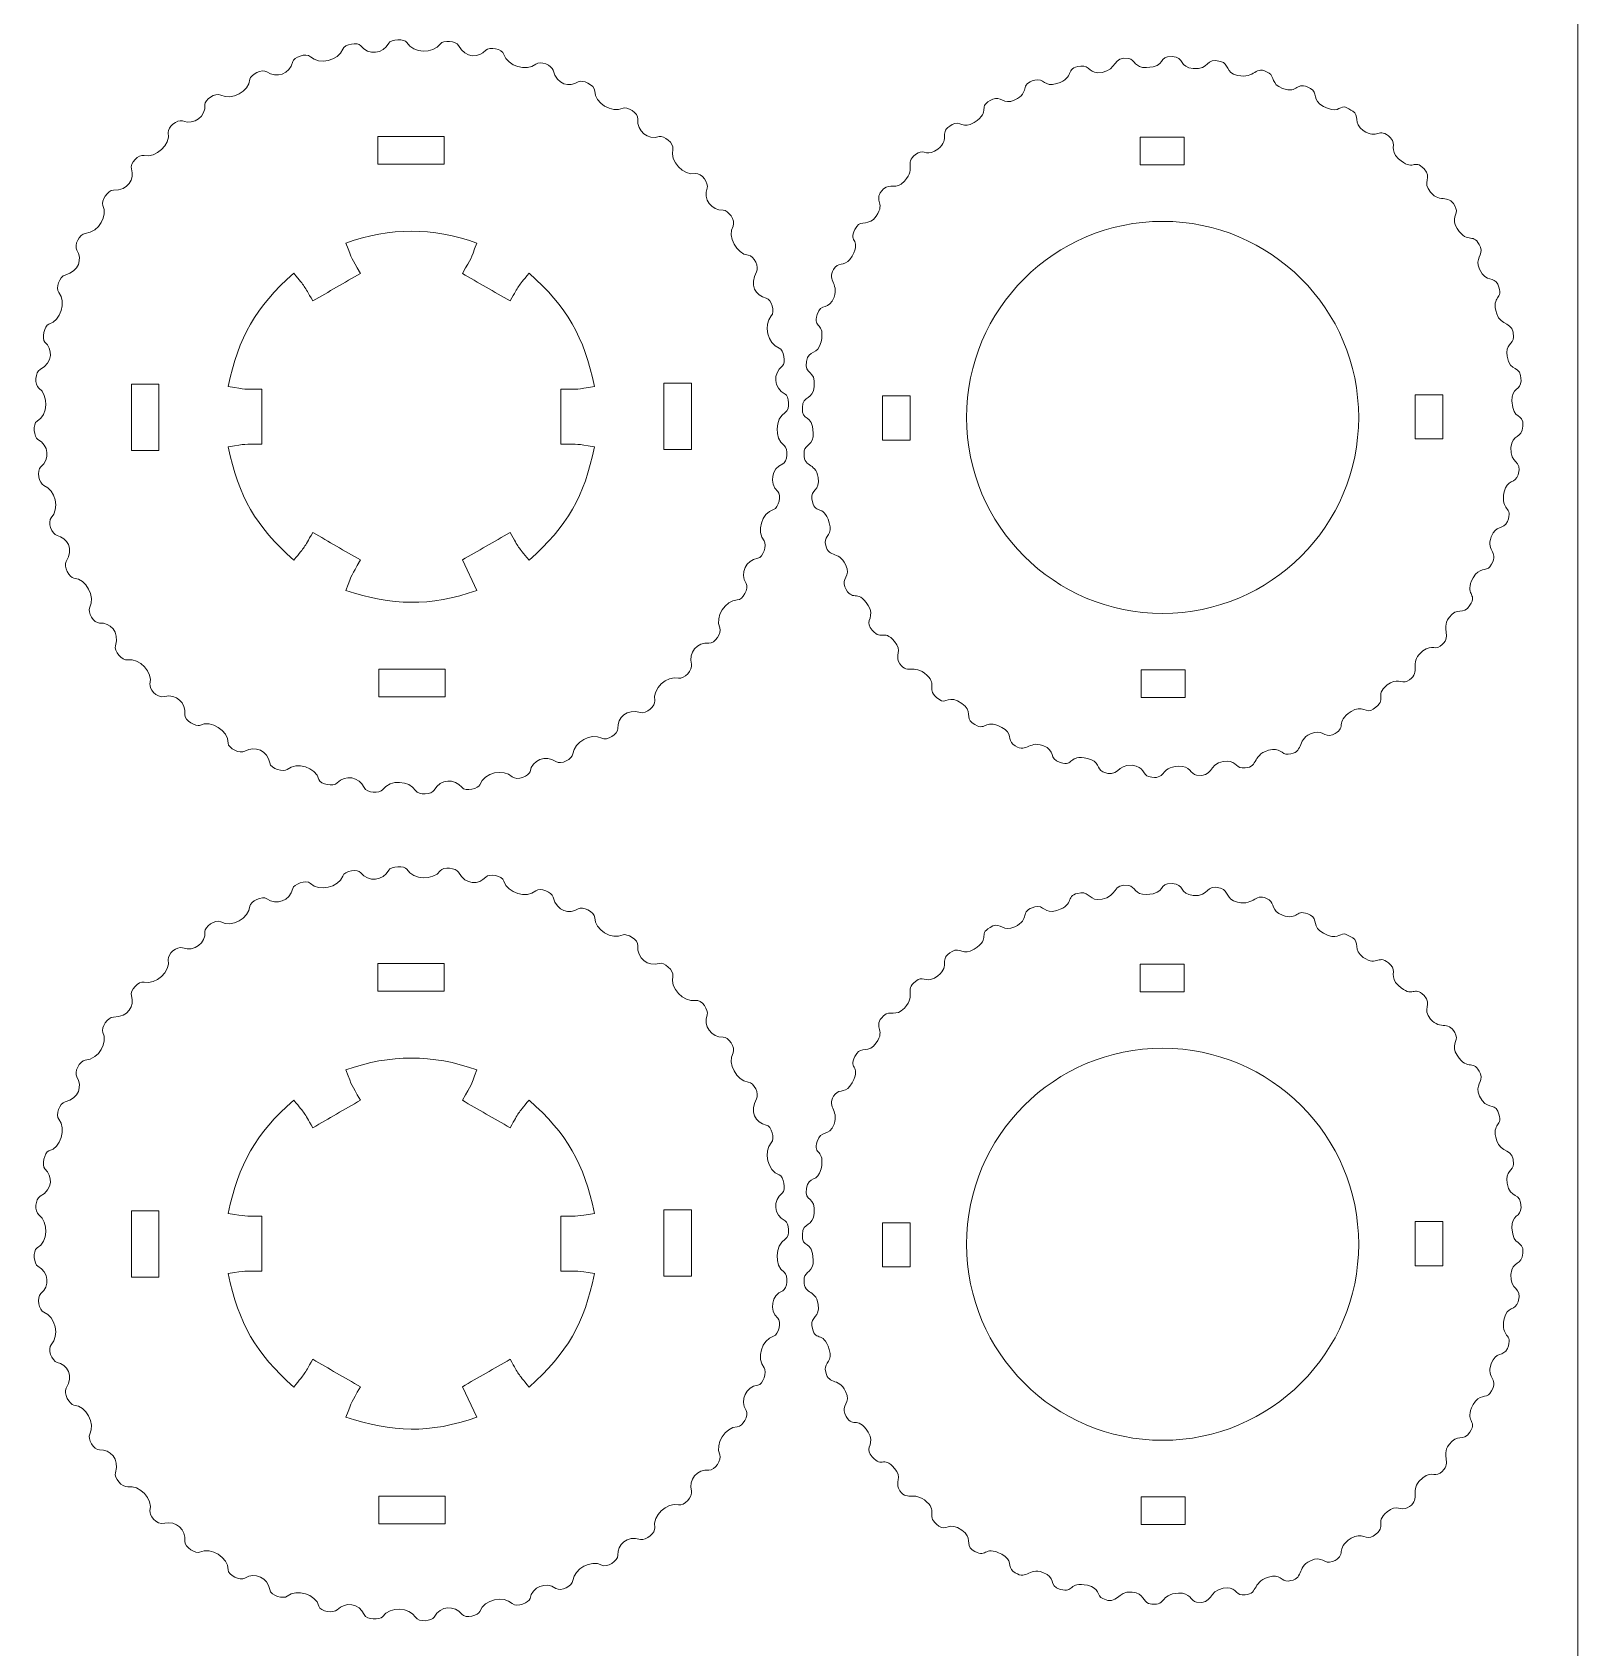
# Model space of a CAD drawing. Header units: centimetres. Extents: x -58 to 58, y -52 to 52.
# Drawn here: x -5.55 to 11.43, y 9.71 to 27.46 of the extents above; entities that cross this region are included whole.
import ezdxf

# ---------------------------------------------------------------- set-up
doc = ezdxf.new("R2010")
doc.units = ezdxf.units.CM
doc.header["$MEASUREMENT"] = 0
doc.layers.add('Camada 1', color=7, linetype='Continuous')

msp = doc.modelspace()

# ---------------------------------------------------------------- linework, layer by layer
at = {"layer": 'Camada 1', "color": 5, "lineweight": 9}
msp.add_open_spline([(11.4264, 51.17008), (11.4264, 51.17008), (11.4264, 1.18999), (11.4264, 1.18999)], degree=3, dxfattribs=at)
at = {"layer": 'Camada 1', "color": 3, "lineweight": 9}
for points in [[(-1.94339, 27.31403), (-1.97679, 27.35857), (-2.12294, 27.33357), (-2.14357, 27.27694)], [(-1.63792, 27.34203), (-1.69721, 27.2227), (-1.86333, 27.20728), (-1.94339, 27.31403)], [(-1.43721, 27.35105), (-1.46257, 27.3958), (-1.61662, 27.3849), (-1.63792, 27.34203)], [(-1.0719, 27.33436), (-1.14845, 27.22518), (-1.36961, 27.23172), (-1.43721, 27.35105)], [(-0.86952, 27.31846), (-0.89699, 27.36925), (-1.03925, 27.38093), (-1.0719, 27.33436)], [(-2.49706, 27.19477), (-2.54873, 27.24447), (-2.68233, 27.18237), (-2.69147, 27.14047)], [(-2.14357, 27.27694), (-2.18926, 27.15154), (-2.40075, 27.10217), (-2.49706, 27.19477)], [(-0.57076, 27.26492), (-0.64638, 27.18197), (-0.79092, 27.17312), (-0.86952, 27.31846)], [(-0.3711, 27.2204), (-0.38851, 27.28233), (-0.53174, 27.30774), (-0.57076, 27.26492)], [(-0.02029, 27.11365), (-0.12286, 27.02627), (-0.33465, 27.09065), (-0.3711, 27.2204)], [(6.49272, 27.17392), (6.31351, 27.20341), (6.37012, 27.05147), (6.20059, 27.02139)], [(6.69041, 27.07512), (6.55623, 27.06957), (6.56555, 27.16194), (6.49272, 27.17392)], [(6.96888, 27.19532), (6.80636, 27.2027), (6.91463, 27.08437), (6.69041, 27.07512)], [(7.20193, 27.06453), (7.04431, 27.07891), (7.1127, 27.18881), (6.96888, 27.19532)], [(7.50218, 27.14389), (7.3329, 27.19457), (7.38683, 27.04765), (7.20193, 27.06453)], [(-2.97594, 27.0284), (-3.02707, 27.0663), (-3.15909, 26.99491), (-3.1624, 26.94714)], [(-2.69147, 27.14047), (-2.72195, 27.00071), (-2.87493, 26.95349), (-2.97594, 27.0284)], [(0.16893, 27.04545), (0.15606, 27.09882), (0.0283, 27.15503), (-0.02029, 27.11365)], [(0.44405, 26.91741), (0.34972, 26.85592), (0.20798, 26.88363), (0.16893, 27.04545)], [(5.96748, 27.09213), (5.77509, 27.06893), (5.91812, 26.96636), (5.7021, 26.89869)], [(6.20059, 27.02139), (6.0591, 26.99628), (6.06866, 27.10434), (5.96748, 27.09213)], [(7.69024, 26.98959), (7.55024, 27.02098), (7.60234, 27.1139), (7.50218, 27.14389)], [(8.03675, 27.01422), (7.87732, 27.11399), (7.88708, 26.94547), (7.69024, 26.98959)], [(8.18117, 26.84723), (8.05757, 26.89246), (8.09645, 26.97686), (8.03675, 27.01422)], [(-3.48299, 26.77262), (-3.54524, 26.80674), (-3.66065, 26.71477), (-3.65729, 26.66787)], [(-3.1624, 26.94714), (-3.17179, 26.81182), (-3.36625, 26.70863), (-3.48299, 26.77262)], [(0.62614, 26.81766), (0.62419, 26.8862), (0.49047, 26.94767), (0.44405, 26.91741)], [(0.93862, 26.63075), (0.80771, 26.56868), (0.62981, 26.68946), (0.62614, 26.81766)], [(5.46328, 26.93862), (5.28383, 26.8922), (5.41686, 26.80043), (5.24259, 26.71977)], [(5.7021, 26.89869), (5.56355, 26.85528), (5.56204, 26.96418), (5.46328, 26.93862)], [(8.49175, 26.84604), (8.31779, 26.93837), (8.36966, 26.77821), (8.18117, 26.84723)], [(8.63257, 26.6488), (8.5046, 26.71581), (8.57688, 26.80085), (8.49175, 26.84604)], [(-3.65729, 26.66787), (-3.64828, 26.5419), (-3.77004, 26.44057), (-3.90214, 26.48852)], [(1.10011, 26.50905), (1.10875, 26.58004), (0.97525, 26.64811), (0.93862, 26.63075)], [(5.00027, 26.72827), (4.81368, 26.64365), (4.9951, 26.60025), (4.7943, 26.47262)], [(5.24259, 26.71977), (5.1113, 26.65901), (5.08795, 26.76804), (5.00027, 26.72827)], [(8.86707, 26.64271), (8.79598, 26.64481), (8.78929, 26.56674), (8.63257, 26.6488)], [(8.95687, 26.59803), (8.92698, 26.61297), (8.89699, 26.62778), (8.86707, 26.64271)], [(-3.90214, 26.48852), (-3.96482, 26.51127), (-4.06991, 26.41796), (-4.05939, 26.36037)], [(1.33513, 26.31718), (1.21028, 26.2754), (1.08421, 26.3784), (1.10011, 26.50905)], [(4.55313, 26.44958), (4.39153, 26.35826), (4.54409, 26.30356), (4.39635, 26.18005)], [(4.7943, 26.47262), (4.67181, 26.39478), (4.64177, 26.49968), (4.55313, 26.44958)], [(9.07062, 26.38389), (8.95216, 26.46707), (9.03323, 26.54958), (8.95687, 26.59803)], [(-4.05939, 26.36037), (-4.03522, 26.22825), (-4.19563, 26.0781), (-4.32584, 26.11079)], [(1.48317, 26.17817), (1.49953, 26.24143), (1.38535, 26.33397), (1.33513, 26.31718)], [(9.37057, 26.30218), (9.23804, 26.43703), (9.22893, 26.27276), (9.07062, 26.38389)], [(9.45623, 26.07439), (9.35082, 26.1716), (9.44202, 26.22947), (9.37057, 26.30218)], [(-4.32584, 26.11079), (-4.38413, 26.12541), (-4.48496, 26.02255), (-4.46527, 25.96138)], [(1.73321, 25.91015), (1.60054, 25.88562), (1.44936, 26.04747), (1.48317, 26.17817)], [(4.18024, 26.13975), (4.00285, 26.03139), (4.17287, 25.98445), (4.02819, 25.8272)], [(4.39635, 26.18005), (4.29403, 26.09449), (4.23373, 26.17242), (4.18024, 26.13975)], [(-4.46527, 25.96138), (-4.42956, 25.85045), (-4.49816, 25.72614), (-4.66231, 25.72835)], [(1.86152, 25.75153), (1.88104, 25.80135), (1.80297, 25.92305), (1.73321, 25.91015)], [(9.73808, 25.9628), (9.62773, 26.08399), (9.62134, 25.92211), (9.45623, 26.07439)], [(9.81011, 25.70497), (9.70988, 25.82465), (9.8327, 25.8589), (9.73808, 25.9628)], [(2.03611, 25.50835), (1.9067, 25.50232), (1.81419, 25.6308), (1.86152, 25.75153)], [(3.80027, 25.74142), (3.66977, 25.61829), (3.82998, 25.60079), (3.71951, 25.44281)], [(4.02819, 25.8272), (3.93096, 25.72156), (3.87628, 25.81313), (3.80027, 25.74142)], [(-4.77793, 25.55978), (-4.72697, 25.45098), (-4.81161, 25.26972), (-4.97358, 25.253)], [(-4.66231, 25.72835), (-4.7255, 25.72919), (-4.80197, 25.61112), (-4.77793, 25.55978)], [(10.08905, 25.52824), (10.02413, 25.70099), (9.91783, 25.57638), (9.81011, 25.70497)], [(2.1453, 25.33353), (2.17845, 25.39394), (2.09126, 25.51093), (2.03611, 25.50835)], [(3.71951, 25.44281), (3.63793, 25.32613), (3.55284, 25.40388), (3.50442, 25.32768)], [(4.71176, 23.2313), (4.71176, 24.42094), (5.67617, 25.38533), (6.8658, 25.38533)], [(6.8658, 25.38533), (8.05544, 25.38533), (9.01983, 24.42094), (9.01983, 23.2313)], [(10.10214, 25.30753), (10.03015, 25.4207), (10.11482, 25.45964), (10.08905, 25.52824)], [(-4.97358, 25.253), (-5.03569, 25.24659), (-5.0967, 25.1201), (-5.06493, 25.07048)], [(-2.10763, 25.14729), (-1.61719, 25.32132), (-1.1593, 25.32118), (-0.66914, 25.14719)], [(2.31318, 25.01376), (2.18202, 25.02759), (2.0818, 25.21779), (2.1453, 25.33353)], [(3.50442, 25.32768), (3.38657, 25.14224), (3.56465, 25.21556), (3.45388, 25.00381)], [(10.3573, 25.10232), (10.28506, 25.28168), (10.22268, 25.11809), (10.10214, 25.30753)], [(-5.06493, 25.07048), (-5.00258, 24.97305), (-5.03856, 24.83332), (-5.19434, 24.79621)], [(-1.94814, 24.81366), (-2.05615, 25.00077), (-2.03164, 24.94684), (-2.10763, 25.14729)], [(-0.66914, 25.14719), (-0.74507, 24.94689), (-0.72065, 25.00061), (-0.82859, 24.81369)], [(10.34928, 24.85898), (10.2891, 24.98853), (10.3953, 25.00792), (10.3573, 25.10232)], [(2.40417, 24.82993), (2.43462, 24.88045), (2.37998, 25.00673), (2.31318, 25.01376)], [(3.26957, 24.88228), (3.15567, 24.74338), (3.31413, 24.71221), (3.25521, 24.55189)], [(3.45388, 25.00381), (3.3919, 24.8853), (3.31622, 24.93916), (3.26957, 24.88228)], [(10.54728, 24.69403), (10.50625, 24.78947), (10.42353, 24.6991), (10.34928, 24.85898)], [(-5.19434, 24.79621), (-5.25372, 24.78203), (-5.30114, 24.64918), (-5.26333, 24.60471)], [(-3.40003, 23.57029), (-3.28755, 24.11622), (-3.10419, 24.43927), (-2.6808, 24.81574)], [(-2.6808, 24.81574), (-2.54542, 24.64998), (-2.57984, 24.69807), (-2.47198, 24.51123)], [(-2.47198, 24.51123), (-2.29734, 24.61204), (-2.12275, 24.71287), (-1.94814, 24.81366)], [(-0.82859, 24.81369), (-0.65396, 24.71287), (-0.47938, 24.61207), (-0.30476, 24.51126)], [(-0.30476, 24.51126), (-0.19684, 24.69816), (-0.23134, 24.64993), (-0.09594, 24.81576)], [(-0.09594, 24.81576), (0.3233, 24.44318), (0.51033, 24.11961), (0.62343, 23.57032)], [(2.50933, 24.54167), (2.39513, 24.56541), (2.31948, 24.68952), (2.40417, 24.82993)], [(10.53745, 24.36949), (10.4688, 24.58874), (10.62753, 24.50732), (10.54728, 24.69403)], [(-5.26333, 24.60471), (-5.17636, 24.50242), (-5.24011, 24.29067), (-5.37271, 24.25624)], [(2.56603, 24.34584), (2.60999, 24.39257), (2.56887, 24.52928), (2.50933, 24.54167)], [(3.25521, 24.55189), (3.20142, 24.40549), (3.11134, 24.49514), (3.06872, 24.36087)], [(2.65315, 23.99327), (2.52429, 24.03673), (2.47538, 24.24944), (2.56603, 24.34584)], [(3.06872, 24.36087), (3.01952, 24.20579), (3.1621, 24.27985), (3.11271, 24.06025)], [(10.7227, 24.11152), (10.72893, 24.28943), (10.58055, 24.23175), (10.53745, 24.36949)], [(-5.37271, 24.25624), (-5.4227, 24.24327), (-5.45168, 24.0916), (-5.41594, 24.06005)], [(-5.41594, 24.06005), (-5.32861, 23.98291), (-5.32373, 23.83773), (-5.46819, 23.75792)], [(2.68641, 23.79423), (2.73304, 23.82921), (2.70169, 23.9769), (2.65315, 23.99327)], [(3.11271, 24.06025), (3.07848, 23.90811), (2.9775, 23.98534), (2.95306, 23.84648)], [(10.65031, 23.90281), (10.62768, 24.03249), (10.72022, 24.04089), (10.7227, 24.11152)], [(2.71702, 23.48839), (2.59033, 23.55222), (2.58266, 23.71638), (2.68641, 23.79423)], [(2.95306, 23.84648), (2.92587, 23.69205), (3.05498, 23.76037), (3.03802, 23.57283)], [(10.80453, 23.63334), (10.80607, 23.82243), (10.68355, 23.71244), (10.65031, 23.90281)], [(-5.46819, 23.75792), (-5.51977, 23.72942), (-5.53567, 23.59261), (-5.48129, 23.5532)], [(10.70419, 23.41194), (10.69826, 23.55539), (10.80369, 23.53132), (10.80453, 23.63334)], [(-5.48129, 23.5532), (-5.37498, 23.47618), (-5.38107, 23.25794), (-5.50013, 23.19043)], [(-3.03173, 23.54167), (-3.24757, 23.54167), (-3.18868, 23.53593), (-3.40003, 23.57029)], [(-3.03173, 22.93682), (-3.03173, 23.13843), (-3.03173, 23.34005), (-3.03173, 23.54167)], [(0.62343, 23.57032), (0.41195, 23.53595), (0.47101, 23.5417), (0.25503, 23.5417)], [(0.25503, 23.5417), (0.25503, 23.34008), (0.25503, 23.13845), (0.25503, 22.93684)], [(2.71917, 23.28605), (2.7791, 23.32223), (2.75778, 23.46786), (2.71702, 23.48839)], [(3.03802, 23.57283), (3.02396, 23.41716), (2.91361, 23.48067), (2.90715, 23.33983)], [(2.70685, 22.92344), (2.59756, 22.99996), (2.60502, 23.21715), (2.71917, 23.28605)], [(2.90715, 23.33983), (2.89961, 23.1755), (3.01794, 23.28793), (3.02747, 23.06056)], [(10.82444, 23.13361), (10.83195, 23.29652), (10.71356, 23.18645), (10.70419, 23.41194)], [(-5.50013, 23.19043), (-5.55374, 23.16003), (-5.53354, 23.01011), (-5.49377, 22.99008)], [(6.8658, 21.07728), (5.67617, 21.07728), (4.71176, 22.04167), (4.71176, 23.2313)], [(9.01983, 23.2313), (9.01983, 22.04167), (8.05544, 21.07728), (6.8658, 21.07728)], [(10.6936, 22.90056), (10.70767, 23.05627), (10.81796, 22.99273), (10.82444, 23.13361)], [(-5.49377, 22.99008), (-5.36902, 22.92725), (-5.35986, 22.76821), (-5.45885, 22.68899)], [(-3.40003, 22.90819), (-3.18868, 22.94253), (-3.24757, 22.93682), (-3.03173, 22.93682)], [(-2.6808, 21.66272), (-3.09997, 22.03545), (-3.28691, 22.35883), (-3.40003, 22.90819)], [(0.62332, 22.90821), (0.5109, 22.3624), (0.32738, 22.03912), (-0.09591, 21.66275)], [(0.25503, 22.93684), (0.47086, 22.93684), (0.41198, 22.94258), (0.62332, 22.90821)], [(2.69119, 22.72066), (2.74243, 22.74127), (2.75723, 22.88816), (2.70685, 22.92344)], [(3.02747, 23.06056), (3.03308, 22.92652), (2.93521, 22.92874), (2.92859, 22.86361)], [(10.77296, 22.60026), (10.82373, 22.76949), (10.67688, 22.71552), (10.6936, 22.90056)], [(2.63762, 22.41912), (2.53925, 22.5079), (2.5679, 22.67106), (2.69119, 22.72066)], [(2.92859, 22.86361), (2.90806, 22.66138), (3.04958, 22.7536), (3.08133, 22.5704)], [(-5.45885, 22.68899), (-5.50969, 22.6483), (-5.48149, 22.50349), (-5.42579, 22.48334)], [(3.08133, 22.5704), (3.10609, 22.4276), (2.99471, 22.43364), (3.01038, 22.33843)], [(10.61887, 22.41321), (10.65021, 22.55401), (10.74318, 22.50091), (10.77296, 22.60026)], [(-5.42579, 22.48334), (-5.30059, 22.43802), (-5.2498, 22.22409), (-5.34742, 22.12787)], [(2.58954, 22.21986), (2.64988, 22.23779), (2.67901, 22.38178), (2.63762, 22.41912)], [(10.65378, 22.08686), (10.72806, 22.26082), (10.57031, 22.19507), (10.61887, 22.41321)], [(2.48593, 21.87442), (2.40078, 21.97594), (2.46225, 22.18205), (2.58954, 22.21986)], [(3.01038, 22.33843), (3.04359, 22.13668), (3.13281, 22.29984), (3.20361, 22.07376)], [(-5.34742, 22.12787), (-5.3893, 22.08659), (-5.33977, 21.9469), (-5.28208, 21.93385)], [(3.20361, 22.07376), (3.24364, 21.94588), (3.15207, 21.93058), (3.15931, 21.85731)], [(10.47592, 21.92027), (10.52522, 22.05521), (10.61377, 21.9931), (10.65378, 22.08686)], [(-5.28208, 21.93385), (-5.1717, 21.90882), (-5.09462, 21.78678), (-5.1805, 21.649)], [(-2.47195, 21.96726), (-2.57988, 21.7803), (-2.54531, 21.82861), (-2.6808, 21.66272)], [(-1.94811, 21.66483), (-2.12275, 21.76561), (-2.29732, 21.86644), (-2.47195, 21.96726)], [(-0.30474, 21.96726), (-0.47936, 21.86644), (-0.65396, 21.76563), (-0.82856, 21.66485)], [(-0.09591, 21.66275), (-0.23131, 21.82856), (-0.19684, 21.78037), (-0.30474, 21.96726)], [(2.41872, 21.68305), (2.47427, 21.68959), (2.52399, 21.82905), (2.48593, 21.87442)], [(3.15931, 21.85731), (3.17768, 21.67109), (3.30577, 21.77938), (3.38272, 21.61361)], [(10.46202, 21.59113), (10.58085, 21.75571), (10.41281, 21.74756), (10.47592, 21.92027)], [(-2.10761, 21.3312), (-2.03159, 21.53166), (-2.0562, 21.47764), (-1.94811, 21.66483)], [(-0.82856, 21.66485), (-0.82856, 21.66485), (-0.66907, 21.3312), (-0.66907, 21.3312)], [(2.28827, 21.4061), (2.21646, 21.51754), (2.28679, 21.6675), (2.41872, 21.68305)], [(-5.1805, 21.649), (-5.21432, 21.59475), (-5.14675, 21.46804), (-5.09702, 21.46486)], [(3.38272, 21.61361), (3.44361, 21.48243), (3.33443, 21.45902), (3.37429, 21.37111)], [(10.27805, 21.47026), (10.34023, 21.58891), (10.42378, 21.53817), (10.46202, 21.59113)], [(-5.09702, 21.46486), (-4.9611, 21.4562), (-4.85782, 21.26201), (-4.9224, 21.14491)], [(-0.66907, 21.3312), (-1.18374, 21.14857), (-1.60431, 21.16367), (-2.10761, 21.3312)], [(2.19231, 21.22578), (2.25227, 21.22695), (2.32301, 21.35219), (2.28827, 21.4061)], [(3.37429, 21.37111), (3.45956, 21.18312), (3.50267, 21.36559), (3.62987, 21.16511)], [(10.24257, 21.16816), (10.3307, 21.30607), (10.17375, 21.27127), (10.27805, 21.47026)], [(-4.9224, 21.14491), (-4.95117, 21.09274), (-4.87904, 20.96907), (-4.81448, 20.97233)], [(2.00031, 20.9181), (1.9442, 21.03907), (2.05887, 21.22321), (2.19231, 21.22578)], [(3.62987, 21.16511), (3.70725, 21.04314), (3.60075, 20.99774), (3.653, 20.924)], [(10.01297, 21.03184), (10.10323, 21.15954), (10.16662, 21.04933), (10.24257, 21.16816)], [(-4.81448, 20.97233), (-4.69869, 20.9782), (-4.59469, 20.87838), (-4.64, 20.72117)], [(9.91359, 20.71644), (10.06328, 20.82369), (9.91416, 20.89203), (10.01297, 21.03184)], [(1.88145, 20.75075), (1.94544, 20.74298), (2.02505, 20.86474), (2.00031, 20.9181)], [(3.653, 20.924), (3.77852, 20.74688), (3.79101, 20.92484), (3.92145, 20.76851)], [(3.92145, 20.76851), (4.00523, 20.66812), (3.93153, 20.61036), (3.96276, 20.5511)], [(-4.64, 20.72117), (-4.65599, 20.66567), (-4.57331, 20.55655), (-4.50488, 20.56766)], [(1.68897, 20.51888), (1.64979, 20.64404), (1.75254, 20.76644), (1.88145, 20.75075)], [(9.5513, 20.33366), (9.7116, 20.41815), (9.58289, 20.51511), (9.68246, 20.62347)], [(9.68246, 20.62347), (9.80981, 20.76207), (9.84701, 20.66874), (9.91359, 20.71644)], [(-4.50488, 20.56766), (-4.37536, 20.58871), (-4.2275, 20.43162), (-4.2606, 20.30176)], [(1.54638, 20.36728), (1.61121, 20.35171), (1.70732, 20.46022), (1.68897, 20.51888)], [(3.96276, 20.5511), (4.05168, 20.38232), (4.12558, 20.53721), (4.27534, 20.39923)], [(-4.2606, 20.30176), (-4.2702, 20.26414), (-4.20076, 20.13999), (-4.09782, 20.16549)], [(1.28538, 20.11651), (1.25814, 20.25), (1.41734, 20.39831), (1.54638, 20.36728)], [(4.27534, 20.39923), (4.40039, 20.284), (4.25179, 20.24917), (4.40621, 20.13389)], [(9.17857, 20.02395), (9.35334, 20.14776), (9.17843, 20.16125), (9.33368, 20.29211)], [(9.33368, 20.29211), (9.43334, 20.3761), (9.49233, 20.30258), (9.5513, 20.33366)], [(-4.09782, 20.16549), (-3.97721, 20.19536), (-3.86062, 20.09437), (-3.87619, 19.96858)], [(1.12913, 19.98789), (1.19069, 19.96934), (1.29536, 20.0676), (1.28538, 20.11651)], [(4.40621, 20.13389), (4.48968, 20.07159), (4.51554, 20.19194), (4.66111, 20.08947)], [(4.66111, 20.08947), (4.77911, 20.00641), (4.69643, 19.93154), (4.77476, 19.87539)], [(8.93621, 20.0001), (9.05683, 20.07681), (9.1047, 19.97163), (9.17857, 20.02395)], [(-3.87619, 19.96858), (-3.88503, 19.89719), (-3.75099, 19.83033), (-3.71518, 19.84781)], [(-3.71518, 19.84781), (-3.58731, 19.91021), (-3.40097, 19.78912), (-3.40198, 19.6539)], [(0.87935, 19.81493), (0.8745, 19.93111), (0.97603, 20.03401), (1.12913, 19.98789)], [(4.77476, 19.87539), (4.93918, 19.75755), (4.89, 19.93418), (5.09858, 19.82488)], [(8.7314, 19.74519), (8.90258, 19.81415), (8.75282, 19.88347), (8.93621, 20.0001)], [(0.3865, 19.53498), (0.39808, 19.66705), (0.58719, 19.76852), (0.70387, 19.70604)], [(0.70387, 19.70604), (0.76039, 19.67578), (0.88208, 19.74975), (0.87935, 19.81493)], [(5.09858, 19.82488), (5.21748, 19.76258), (5.16328, 19.68712), (5.22026, 19.64047)], [(8.24522, 19.53023), (8.42733, 19.54831), (8.3295, 19.67945), (8.48969, 19.75399)], [(8.48969, 19.75399), (8.62063, 19.8149), (8.63797, 19.70755), (8.7314, 19.74519)], [(-3.40198, 19.6539), (-3.40244, 19.59507), (-3.26856, 19.53141), (-3.21859, 19.56291)], [(-3.21859, 19.56291), (-3.10909, 19.63195), (-2.96314, 19.56563), (-2.94496, 19.43605)], [(-0.08522, 19.33846), (-0.06213, 19.46557), (0.08837, 19.52987), (0.19862, 19.45017)], [(0.19862, 19.45017), (0.25478, 19.40955), (0.38167, 19.48008), (0.3865, 19.53498)], [(5.22026, 19.64047), (5.36559, 19.52148), (5.38919, 19.6854), (5.5506, 19.62616)], [(5.5506, 19.62616), (5.69865, 19.57183), (5.60577, 19.48283), (5.74167, 19.43962)], [(5.74167, 19.43962), (5.89752, 19.39007), (5.82391, 19.5328), (6.04196, 19.48373)], [(7.74062, 19.37982), (7.92847, 19.37326), (7.83551, 19.51401), (8.02873, 19.5745)], [(8.02873, 19.5745), (8.15668, 19.61457), (8.17184, 19.52295), (8.24522, 19.53023)], [(-2.94496, 19.43605), (-2.93523, 19.36671), (-2.79097, 19.33205), (-2.75276, 19.36437)], [(-2.75276, 19.36437), (-2.65042, 19.45091), (-2.43896, 19.38735), (-2.40472, 19.25427)], [(-0.63559, 19.19583), (-0.58705, 19.33195), (-0.37323, 19.3737), (-0.27967, 19.28369)], [(6.04196, 19.48373), (6.17284, 19.45427), (6.13997, 19.36749), (6.20714, 19.33711)], [(6.20714, 19.33711), (6.37827, 19.2597), (6.35863, 19.42444), (6.53036, 19.40882)], [(6.53036, 19.40882), (6.66398, 19.39665), (6.64892, 19.30006), (6.71241, 19.28485)], [(6.71241, 19.28485), (6.91386, 19.23663), (6.82509, 19.3892), (7.04124, 19.39832)], [(7.04124, 19.39832), (7.17511, 19.40396), (7.16614, 19.31147), (7.23884, 19.29951)], [(7.23884, 19.29951), (7.42301, 19.2692), (7.36261, 19.42251), (7.53174, 19.45216)], [(7.53174, 19.45216), (7.66353, 19.47525), (7.66694, 19.3824), (7.74062, 19.37982)], [(-2.40472, 19.25427), (-2.38966, 19.19573), (-2.24311, 19.1728), (-2.20483, 19.21441)], [(-2.20483, 19.21441), (-2.11672, 19.31014), (-1.95958, 19.28275), (-1.90855, 19.16322)], [(-1.7077, 19.13885), (-1.62122, 19.25979), (-1.40917, 19.24028), (-1.34361, 19.13296)], [(-1.13916, 19.1339), (-1.06936, 19.2641), (-0.91085, 19.2646), (-0.83481, 19.16728)], [(-0.83481, 19.16728), (-0.79083, 19.11099), (-0.6492, 19.15767), (-0.63559, 19.19583)], [(-0.27967, 19.28369), (-0.22799, 19.23397), (-0.09287, 19.2964), (-0.08522, 19.33846)], [(-1.90855, 19.16322), (-1.88076, 19.09812), (-1.73219, 19.1046), (-1.7077, 19.13885)], [(-1.34361, 19.13296), (-1.30651, 19.07224), (-1.16168, 19.09193), (-1.13916, 19.1339)], [(-1.43721, 18.26594), (-1.46257, 18.31068), (-1.61662, 18.2998), (-1.63792, 18.25692)], [(-0.86952, 18.23335), (-0.89699, 18.28413), (-1.03925, 18.29583), (-1.0719, 18.24924)], [(-2.49706, 18.10966), (-2.54873, 18.15936), (-2.68233, 18.09726), (-2.69147, 18.05536)], [(-2.14357, 18.19183), (-2.18926, 18.06642), (-2.40075, 18.01705), (-2.49706, 18.10966)], [(-1.94339, 18.22892), (-1.97679, 18.27347), (-2.12294, 18.24846), (-2.14357, 18.19183)], [(-1.63792, 18.25692), (-1.69721, 18.1376), (-1.86333, 18.12216), (-1.94339, 18.22892)], [(-1.0719, 18.24924), (-1.14845, 18.14007), (-1.36961, 18.14661), (-1.43721, 18.26594)], [(-0.57076, 18.17982), (-0.64638, 18.09686), (-0.79092, 18.08802), (-0.86952, 18.23335)], [(-0.3711, 18.13529), (-0.38851, 18.19722), (-0.53174, 18.22262), (-0.57076, 18.17982)], [(-0.02029, 18.02853), (-0.12286, 17.94115), (-0.33465, 18.00553), (-0.3711, 18.13529)], [(6.49272, 18.08881), (6.31351, 18.11831), (6.37012, 17.96636), (6.20059, 17.93627)], [(6.96888, 18.1102), (6.80636, 18.11758), (6.91463, 17.99927), (6.69041, 17.99)], [(7.20193, 17.97941), (7.04431, 17.9938), (7.1127, 18.1037), (6.96888, 18.1102)], [(7.50218, 18.05877), (7.3329, 18.10947), (7.38683, 17.96255), (7.20193, 17.97941)], [(-2.97594, 17.94328), (-3.02707, 17.9812), (-3.15909, 17.9098), (-3.1624, 17.86203)], [(-2.69147, 18.05536), (-2.72195, 17.91559), (-2.87493, 17.86837), (-2.97594, 17.94328)], [(0.16893, 17.96034), (0.15606, 18.01371), (0.0283, 18.06991), (-0.02029, 18.02853)], [(0.44405, 17.83229), (0.34972, 17.7708), (0.20798, 17.79852), (0.16893, 17.96034)], [(5.96748, 18.00702), (5.77509, 17.98381), (5.91812, 17.88125), (5.7021, 17.81357)], [(6.20059, 17.93627), (6.0591, 17.91117), (6.06866, 18.01923), (5.96748, 18.00702)], [(6.69041, 17.99), (6.55623, 17.98446), (6.56555, 18.07682), (6.49272, 18.08881)], [(7.69024, 17.90448), (7.55024, 17.93588), (7.60234, 18.02878), (7.50218, 18.05877)], [(8.03675, 17.92911), (7.87732, 18.02888), (7.88708, 17.86035), (7.69024, 17.90448)], [(8.18117, 17.76212), (8.05757, 17.80736), (8.09645, 17.89174), (8.03675, 17.92911)], [(-3.1624, 17.86203), (-3.17179, 17.7267), (-3.36625, 17.62352), (-3.48299, 17.6875)], [(0.62614, 17.73255), (0.62419, 17.80109), (0.49047, 17.86255), (0.44405, 17.83229)], [(5.46328, 17.85351), (5.28383, 17.80709), (5.41686, 17.71531), (5.24259, 17.63466)], [(5.7021, 17.81357), (5.56355, 17.77016), (5.56204, 17.87907), (5.46328, 17.85351)], [(8.49175, 17.76093), (8.31779, 17.85327), (8.36966, 17.6931), (8.18117, 17.76212)], [(8.63257, 17.5637), (8.5046, 17.63069), (8.57688, 17.71573), (8.49175, 17.76093)], [(-3.65729, 17.58276), (-3.64828, 17.45679), (-3.77004, 17.35546), (-3.90214, 17.4034)], [(-3.48299, 17.6875), (-3.54524, 17.72163), (-3.66065, 17.62966), (-3.65729, 17.58276)], [(0.93862, 17.54564), (0.80771, 17.48356), (0.62981, 17.60435), (0.62614, 17.73255)], [(5.00027, 17.64315), (4.81368, 17.55854), (4.9951, 17.51513), (4.7943, 17.38751)], [(5.24259, 17.63466), (5.1113, 17.5739), (5.08795, 17.68292), (5.00027, 17.64315)], [(-3.90214, 17.4034), (-3.96482, 17.42616), (-4.06991, 17.33285), (-4.05939, 17.27525)], [(1.10011, 17.42393), (1.10875, 17.49493), (0.97525, 17.56299), (0.93862, 17.54564)], [(1.33513, 17.23207), (1.21028, 17.1903), (1.08421, 17.29328), (1.10011, 17.42393)], [(4.7943, 17.38751), (4.67181, 17.30968), (4.64177, 17.41457), (4.55313, 17.36448)], [(8.86707, 17.5576), (8.79598, 17.55971), (8.78929, 17.48162), (8.63257, 17.5637)], [(8.95687, 17.51293), (8.92698, 17.52785), (8.89699, 17.54267), (8.86707, 17.5576)], [(9.07062, 17.29878), (8.95216, 17.38196), (9.03323, 17.46446), (8.95687, 17.51293)], [(-4.05939, 17.27525), (-4.03522, 17.14315), (-4.19563, 16.99298), (-4.32584, 17.02567)], [(1.48317, 17.09305), (1.49953, 17.15632), (1.38535, 17.24886), (1.33513, 17.23207)], [(4.55313, 17.36448), (4.39153, 17.27315), (4.54409, 17.21845), (4.39635, 17.09493)], [(9.37057, 17.21706), (9.23804, 17.35192), (9.22893, 17.18765), (9.07062, 17.29878)], [(-4.32584, 17.02567), (-4.38413, 17.04031), (-4.48496, 16.93744), (-4.46527, 16.87628)], [(1.73321, 16.82504), (1.60054, 16.8005), (1.44936, 16.96235), (1.48317, 17.09305)], [(4.18024, 17.05464), (4.00285, 16.94628), (4.17287, 16.89933), (4.02819, 16.74209)], [(4.39635, 17.09493), (4.29403, 17.00938), (4.23373, 17.0873), (4.18024, 17.05464)], [(9.45623, 16.98927), (9.35082, 17.08648), (9.44202, 17.14436), (9.37057, 17.21706)], [(-4.46527, 16.87628), (-4.42956, 16.76534), (-4.49816, 16.64103), (-4.66231, 16.64323)], [(9.73808, 16.87769), (9.62773, 16.99888), (9.62134, 16.837), (9.45623, 16.98927)], [(9.81011, 16.61986), (9.70988, 16.73954), (9.8327, 16.77379), (9.73808, 16.87769)], [(1.86152, 16.66641), (1.88104, 16.71624), (1.80297, 16.83794), (1.73321, 16.82504)], [(4.02819, 16.74209), (3.93096, 16.63645), (3.87628, 16.72802), (3.80027, 16.65631)], [(-4.66231, 16.64323), (-4.7255, 16.64408), (-4.80197, 16.52601), (-4.77793, 16.47468)], [(2.03611, 16.42324), (1.9067, 16.4172), (1.81419, 16.5457), (1.86152, 16.66641)], [(3.80027, 16.65631), (3.66977, 16.53319), (3.82998, 16.51569), (3.71951, 16.35769)], [(10.08905, 16.44312), (10.02413, 16.61587), (9.91783, 16.49127), (9.81011, 16.61986)], [(-4.77793, 16.47468), (-4.72697, 16.36587), (-4.81161, 16.18461), (-4.97358, 16.16789)], [(2.1453, 16.24841), (2.17845, 16.30884), (2.09126, 16.42582), (2.03611, 16.42324)], [(3.71951, 16.35769), (3.63793, 16.24101), (3.55284, 16.31877), (3.50442, 16.24257)], [(10.10214, 16.22241), (10.03015, 16.33558), (10.11482, 16.37453), (10.08905, 16.44312)], [(-4.97358, 16.16789), (-5.03569, 16.16147), (-5.0967, 16.03499), (-5.06493, 15.98536)], [(-2.10763, 16.06218), (-1.61719, 16.2362), (-1.1593, 16.23606), (-0.66914, 16.06208)], [(2.31318, 15.92866), (2.18202, 15.94248), (2.0818, 16.13267), (2.1453, 16.24841)], [(3.50442, 16.24257), (3.38657, 16.05712), (3.56465, 16.13045), (3.45388, 15.9187)], [(4.71176, 14.14618), (4.71176, 15.33584), (5.67617, 16.30023), (6.8658, 16.30023)], [(6.8658, 16.30023), (8.05544, 16.30023), (9.01983, 15.33584), (9.01983, 14.14618)], [(10.3573, 16.01721), (10.28506, 16.19657), (10.22268, 16.03298), (10.10214, 16.22241)], [(-5.06493, 15.98536), (-5.00258, 15.88795), (-5.03856, 15.74821), (-5.19434, 15.71109)], [(-1.94814, 15.72855), (-2.05615, 15.91565), (-2.03164, 15.86172), (-2.10763, 16.06218)], [(-0.66914, 16.06208), (-0.74507, 15.86177), (-0.72065, 15.91551), (-0.82859, 15.72857)], [(10.34928, 15.77387), (10.2891, 15.90342), (10.3953, 15.92281), (10.3573, 16.01721)], [(2.40417, 15.74482), (2.43462, 15.79533), (2.37998, 15.92163), (2.31318, 15.92866)], [(3.45388, 15.9187), (3.3919, 15.80019), (3.31622, 15.85405), (3.26957, 15.79717)], [(-5.19434, 15.71109), (-5.25372, 15.69692), (-5.30114, 15.56407), (-5.26333, 15.5196)], [(-3.40003, 14.48518), (-3.28755, 15.0311), (-3.10419, 15.35416), (-2.6808, 15.73063)], [(-2.6808, 15.73063), (-2.54542, 15.56487), (-2.57984, 15.61295), (-2.47198, 15.42612)], [(-2.47198, 15.42612), (-2.29734, 15.52693), (-2.12275, 15.62777), (-1.94814, 15.72855)], [(-0.82859, 15.72857), (-0.65396, 15.62777), (-0.47938, 15.52695), (-0.30476, 15.42615)], [(-0.30476, 15.42615), (-0.19684, 15.61305), (-0.23134, 15.56482), (-0.09594, 15.73066)], [(-0.09594, 15.73066), (0.3233, 15.35807), (0.51033, 15.03449), (0.62343, 14.48521)], [(2.50933, 15.45655), (2.39513, 15.4803), (2.31948, 15.60441), (2.40417, 15.74482)], [(3.26957, 15.79717), (3.15567, 15.65827), (3.31413, 15.62709), (3.25521, 15.46679)], [(10.54728, 15.60892), (10.50625, 15.70436), (10.42353, 15.614), (10.34928, 15.77387)], [(-5.26333, 15.5196), (-5.17636, 15.41731), (-5.24011, 15.20556), (-5.37271, 15.17114)], [(2.56603, 15.26073), (2.60999, 15.30746), (2.56887, 15.44418), (2.50933, 15.45655)], [(3.25521, 15.46679), (3.20142, 15.32038), (3.11134, 15.41002), (3.06872, 15.27576)], [(10.53745, 15.28438), (10.4688, 15.50363), (10.62753, 15.42221), (10.54728, 15.60892)], [(3.06872, 15.27576), (3.01952, 15.12067), (3.1621, 15.19474), (3.11271, 14.97514)], [(10.7227, 15.0264), (10.72893, 15.20432), (10.58055, 15.14665), (10.53745, 15.28438)], [(-5.37271, 15.17114), (-5.4227, 15.15816), (-5.45168, 15.00649), (-5.41594, 14.97495)], [(2.65315, 14.90815), (2.52429, 14.95161), (2.47538, 15.16432), (2.56603, 15.26073)], [(-5.41594, 14.97495), (-5.32861, 14.89781), (-5.32373, 14.75262), (-5.46819, 14.67282)], [(3.11271, 14.97514), (3.07848, 14.823), (2.9775, 14.90024), (2.95306, 14.76137)], [(10.65031, 14.8177), (10.62768, 14.94739), (10.72022, 14.95578), (10.7227, 15.0264)], [(2.68641, 14.70911), (2.73304, 14.7441), (2.70169, 14.89179), (2.65315, 14.90815)], [(2.95306, 14.76137), (2.92587, 14.60694), (3.05498, 14.67527), (3.03802, 14.48771)], [(10.80453, 14.54823), (10.80607, 14.73732), (10.68355, 14.62732), (10.65031, 14.8177)], [(-5.46819, 14.67282), (-5.51977, 14.64431), (-5.53567, 14.50749), (-5.48129, 14.4681)], [(2.71702, 14.40327), (2.59033, 14.4671), (2.58266, 14.63126), (2.68641, 14.70911)], [(-5.48129, 14.4681), (-5.37498, 14.39106), (-5.38107, 14.17283), (-5.50013, 14.10532)], [(-3.03173, 14.45656), (-3.24757, 14.45656), (-3.18868, 14.45081), (-3.40003, 14.48518)], [(-3.03173, 13.85171), (-3.03173, 14.05333), (-3.03173, 14.25494), (-3.03173, 14.45656)], [(0.62343, 14.48521), (0.41195, 14.45084), (0.47101, 14.45658), (0.25503, 14.45658)], [(0.25503, 14.45658), (0.25503, 14.25496), (0.25503, 14.05335), (0.25503, 13.85173)], [(2.71917, 14.20094), (2.7791, 14.23711), (2.75778, 14.38274), (2.71702, 14.40327)], [(3.03802, 14.48771), (3.02396, 14.33205), (2.91361, 14.39557), (2.90715, 14.25472)], [(10.70419, 14.32683), (10.69826, 14.47028), (10.80369, 14.44621), (10.80453, 14.54823)], [(2.70685, 13.83833), (2.59756, 13.91485), (2.60502, 14.13205), (2.71917, 14.20094)], [(2.90715, 14.25472), (2.89961, 14.0904), (3.01794, 14.20282), (3.02747, 13.97544)], [(10.82444, 14.0485), (10.83195, 14.21141), (10.71356, 14.10133), (10.70419, 14.32683)], [(-5.50013, 14.10532), (-5.55374, 14.07491), (-5.53354, 13.925), (-5.49377, 13.90497)], [(6.8658, 11.99216), (5.67617, 11.99216), (4.71176, 12.95655), (4.71176, 14.14618)], [(9.01983, 14.14618), (9.01983, 12.95655), (8.05544, 11.99216), (6.8658, 11.99216)], [(10.6936, 13.81545), (10.70767, 13.97116), (10.81796, 13.90761), (10.82444, 14.0485)], [(-5.49377, 13.90497), (-5.36902, 13.84215), (-5.35986, 13.6831), (-5.45885, 13.60388)], [(-3.40003, 13.82307), (-3.18868, 13.85742), (-3.24757, 13.85171), (-3.03173, 13.85171)], [(0.25503, 13.85173), (0.47086, 13.85173), (0.41198, 13.85748), (0.62332, 13.8231)], [(3.02747, 13.97544), (3.03308, 13.8414), (2.93521, 13.84363), (2.92859, 13.77851)], [(-2.6808, 12.57761), (-3.09997, 12.95034), (-3.28691, 13.27371), (-3.40003, 13.82307)], [(0.62332, 13.8231), (0.5109, 13.27728), (0.32738, 12.95401), (-0.09591, 12.57763)], [(2.69119, 13.63555), (2.74243, 13.65615), (2.75723, 13.80305), (2.70685, 13.83833)], [(2.92859, 13.77851), (2.90806, 13.57627), (3.04958, 13.66848), (3.08133, 13.48529)], [(10.77296, 13.51515), (10.82373, 13.68438), (10.67688, 13.6304), (10.6936, 13.81545)], [(-5.45885, 13.60388), (-5.50969, 13.56319), (-5.48149, 13.41838), (-5.42579, 13.39822)], [(2.63762, 13.33401), (2.53925, 13.42278), (2.5679, 13.58596), (2.69119, 13.63555)], [(10.61887, 13.32809), (10.65021, 13.4689), (10.74318, 13.41581), (10.77296, 13.51515)], [(-5.42579, 13.39822), (-5.30059, 13.35291), (-5.2498, 13.13898), (-5.34742, 13.04276)], [(2.58954, 13.13474), (2.64988, 13.15268), (2.67901, 13.29667), (2.63762, 13.33401)], [(3.08133, 13.48529), (3.10609, 13.34248), (2.99471, 13.34853), (3.01038, 13.25331)], [(10.65378, 13.00175), (10.72806, 13.1757), (10.57031, 13.10996), (10.61887, 13.32809)], [(2.48593, 12.78931), (2.40078, 12.89083), (2.46225, 13.09694), (2.58954, 13.13474)], [(3.01038, 13.25331), (3.04359, 13.05157), (3.13281, 13.21474), (3.20361, 12.98865)], [(-5.34742, 13.04276), (-5.3893, 13.00148), (-5.33977, 12.86179), (-5.28208, 12.84874)], [(3.20361, 12.98865), (3.24364, 12.86077), (3.15207, 12.84547), (3.15931, 12.7722)], [(10.47592, 12.83517), (10.52522, 12.97009), (10.61377, 12.908), (10.65378, 13.00175)], [(-5.28208, 12.84874), (-5.1717, 12.8237), (-5.09462, 12.70167), (-5.1805, 12.56389)], [(-2.47195, 12.88214), (-2.57988, 12.69518), (-2.54531, 12.7435), (-2.6808, 12.57761)], [(-1.94811, 12.57972), (-2.12275, 12.6805), (-2.29732, 12.78134), (-2.47195, 12.88214)], [(-0.30474, 12.88214), (-0.47936, 12.78134), (-0.65396, 12.68052), (-0.82856, 12.57974)], [(-0.09591, 12.57763), (-0.23131, 12.74345), (-0.19684, 12.69525), (-0.30474, 12.88214)], [(2.41872, 12.59795), (2.47427, 12.60448), (2.52399, 12.74395), (2.48593, 12.78931)], [(10.46202, 12.50602), (10.58085, 12.6706), (10.41281, 12.66244), (10.47592, 12.83517)], [(3.15931, 12.7722), (3.17768, 12.58597), (3.30577, 12.69426), (3.38272, 12.52851)], [(-5.1805, 12.56389), (-5.21432, 12.50964), (-5.14675, 12.38293), (-5.09702, 12.37976)], [(-2.10761, 12.24609), (-2.03159, 12.44654), (-2.0562, 12.39253), (-1.94811, 12.57972)], [(-0.82856, 12.57974), (-0.82856, 12.57974), (-0.66907, 12.24609), (-0.66907, 12.24609)], [(2.28827, 12.321), (2.21646, 12.43243), (2.28679, 12.58239), (2.41872, 12.59795)], [(3.38272, 12.52851), (3.44361, 12.39731), (3.33443, 12.37392), (3.37429, 12.286)], [(10.27805, 12.38515), (10.34023, 12.50379), (10.42378, 12.45305), (10.46202, 12.50602)], [(-5.09702, 12.37976), (-4.9611, 12.37108), (-4.85782, 12.1769), (-4.9224, 12.05979)], [(2.19231, 12.14068), (2.25227, 12.14183), (2.32301, 12.26709), (2.28827, 12.321)], [(3.37429, 12.286), (3.45956, 12.098), (3.50267, 12.28048), (3.62987, 12.08)], [(10.24257, 12.08305), (10.3307, 12.22095), (10.17375, 12.18616), (10.27805, 12.38515)], [(-0.66907, 12.24609), (-1.18374, 12.06346), (-1.60431, 12.07857), (-2.10761, 12.24609)], [(2.00031, 11.83299), (1.9442, 11.95397), (2.05887, 12.13809), (2.19231, 12.14068)], [(3.62987, 12.08), (3.70725, 11.95802), (3.60075, 11.91263), (3.653, 11.83889)], [(10.01297, 11.94673), (10.10323, 12.07443), (10.16662, 11.96421), (10.24257, 12.08305)], [(-4.9224, 12.05979), (-4.95117, 12.00762), (-4.87904, 11.88396), (-4.81448, 11.88722)], [(-4.81448, 11.88722), (-4.69869, 11.8931), (-4.59469, 11.79328), (-4.64, 11.63606)], [(9.91359, 11.63132), (10.06328, 11.73858), (9.91416, 11.80692), (10.01297, 11.94673)], [(1.88145, 11.66565), (1.94544, 11.65787), (2.02505, 11.77963), (2.00031, 11.83299)], [(3.653, 11.83889), (3.77852, 11.66176), (3.79101, 11.83973), (3.92145, 11.68341)], [(-4.64, 11.63606), (-4.65599, 11.58057), (-4.57331, 11.47143), (-4.50488, 11.48255)], [(1.68897, 11.43377), (1.64979, 11.55892), (1.75254, 11.68132), (1.88145, 11.66565)], [(3.92145, 11.68341), (4.00523, 11.58302), (3.93153, 11.52524), (3.96276, 11.46598)], [(9.5513, 11.24855), (9.7116, 11.33304), (9.58289, 11.43001), (9.68246, 11.53837)], [(9.68246, 11.53837), (9.80981, 11.67697), (9.84701, 11.58364), (9.91359, 11.63132)], [(-4.50488, 11.48255), (-4.37536, 11.5036), (-4.2275, 11.34651), (-4.2606, 11.21665)], [(1.54638, 11.28218), (1.61121, 11.2666), (1.70732, 11.3751), (1.68897, 11.43377)], [(3.96276, 11.46598), (4.05168, 11.2972), (4.12558, 11.4521), (4.27534, 11.31411)], [(-4.2606, 11.21665), (-4.2702, 11.17904), (-4.20076, 11.05487), (-4.09782, 11.08038)], [(1.28538, 11.03139), (1.25814, 11.16489), (1.41734, 11.3132), (1.54638, 11.28218)], [(4.27534, 11.31411), (4.40039, 11.1989), (4.25179, 11.16406), (4.40621, 11.04878)], [(9.17857, 10.93884), (9.35334, 11.06264), (9.17843, 11.07615), (9.33368, 11.20699)], [(9.33368, 11.20699), (9.43334, 11.29098), (9.49233, 11.21746), (9.5513, 11.24855)], [(-4.09782, 11.08038), (-3.97721, 11.11024), (-3.86062, 11.00926), (-3.87619, 10.88347)], [(1.12913, 10.90278), (1.19069, 10.88424), (1.29536, 10.9825), (1.28538, 11.03139)], [(4.40621, 11.04878), (4.48968, 10.98648), (4.51554, 11.10683), (4.66111, 11.00436)], [(-3.87619, 10.88347), (-3.88503, 10.81208), (-3.75099, 10.74521), (-3.71518, 10.76269)], [(0.87935, 10.72981), (0.8745, 10.846), (0.97603, 10.94889), (1.12913, 10.90278)], [(4.66111, 11.00436), (4.77911, 10.92131), (4.69643, 10.84642), (4.77476, 10.79029)], [(4.77476, 10.79029), (4.93918, 10.67244), (4.89, 10.84907), (5.09858, 10.73977)], [(8.7314, 10.66008), (8.90258, 10.72904), (8.75282, 10.79836), (8.93621, 10.91499)], [(8.93621, 10.91499), (9.05683, 10.99171), (9.1047, 10.88651), (9.17857, 10.93884)], [(-3.71518, 10.76269), (-3.58731, 10.8251), (-3.40097, 10.70401), (-3.40198, 10.56878)], [(0.3865, 10.44987), (0.39808, 10.58193), (0.58719, 10.6834), (0.70387, 10.62093)], [(0.70387, 10.62093), (0.76039, 10.59067), (0.88208, 10.66464), (0.87935, 10.72981)], [(5.09858, 10.73977), (5.21748, 10.67746), (5.16328, 10.60201), (5.22026, 10.55536)], [(8.24522, 10.44512), (8.42733, 10.46319), (8.3295, 10.59433), (8.48969, 10.66887)], [(8.48969, 10.66887), (8.62063, 10.72979), (8.63797, 10.62244), (8.7314, 10.66008)], [(-3.40198, 10.56878), (-3.40244, 10.50997), (-3.26856, 10.44631), (-3.21859, 10.47781)], [(-3.21859, 10.47781), (-3.10909, 10.54684), (-2.96314, 10.48053), (-2.94496, 10.35094)], [(5.22026, 10.55536), (5.36559, 10.43637), (5.38919, 10.60028), (5.5506, 10.54104)], [(5.5506, 10.54104), (5.69865, 10.48672), (5.60577, 10.39772), (5.74167, 10.35451)], [(7.74062, 10.2947), (7.92847, 10.28814), (7.83551, 10.4289), (8.02873, 10.48939)], [(8.02873, 10.48939), (8.15668, 10.52945), (8.17184, 10.43783), (8.24522, 10.44512)], [(-2.94496, 10.35094), (-2.93523, 10.28161), (-2.79097, 10.24693), (-2.75276, 10.27926)], [(-2.75276, 10.27926), (-2.65042, 10.3658), (-2.43896, 10.30223), (-2.40472, 10.16916)], [(-0.08522, 10.25335), (-0.06213, 10.38046), (0.08837, 10.44477), (0.19862, 10.36505)], [(0.19862, 10.36505), (0.25478, 10.32445), (0.38167, 10.39497), (0.3865, 10.44987)], [(5.74167, 10.35451), (5.89752, 10.30496), (5.82391, 10.44769), (6.04196, 10.39861)], [(6.04196, 10.39861), (6.17284, 10.36917), (6.13997, 10.28237), (6.20714, 10.25199)], [(6.20714, 10.25199), (6.37827, 10.17458), (6.35863, 10.33933), (6.53036, 10.3237)], [(6.53036, 10.3237), (6.66398, 10.31154), (6.64892, 10.21495), (6.71241, 10.19974)], [(6.71241, 10.19974), (6.91386, 10.15153), (6.82509, 10.30409), (7.04124, 10.31321)], [(7.04124, 10.31321), (7.17511, 10.31885), (7.16614, 10.22636), (7.23884, 10.2144)], [(7.23884, 10.2144), (7.42301, 10.18409), (7.36261, 10.3374), (7.53174, 10.36704)], [(7.53174, 10.36704), (7.66353, 10.39014), (7.66694, 10.29728), (7.74062, 10.2947)], [(-2.40472, 10.16916), (-2.38966, 10.11062), (-2.24311, 10.08769), (-2.20483, 10.12929)], [(-2.20483, 10.12929), (-2.11672, 10.22503), (-1.95958, 10.19763), (-1.90855, 10.07811)], [(-1.7077, 10.05374), (-1.62122, 10.17468), (-1.40917, 10.15517), (-1.34361, 10.04785)], [(-1.13916, 10.04879), (-1.06936, 10.17899), (-0.91085, 10.17949), (-0.83481, 10.08217)], [(-0.63559, 10.11072), (-0.58705, 10.24684), (-0.37323, 10.28858), (-0.27967, 10.19857)], [(-0.27967, 10.19857), (-0.22799, 10.14885), (-0.09287, 10.21128), (-0.08522, 10.25335)], [(-1.90855, 10.07811), (-1.88076, 10.013), (-1.73219, 10.01949), (-1.7077, 10.05374)], [(-1.34361, 10.04785), (-1.30651, 9.98712), (-1.16168, 10.00682), (-1.13916, 10.04879)], [(-0.83481, 10.08217), (-0.79083, 10.02588), (-0.6492, 10.07256), (-0.63559, 10.11072)]]:
    msp.add_open_spline(points, degree=3, dxfattribs=at)
at = {"layer": 'Camada 1', "lineweight": 9}
for points in [[(-1.75684, 26.01299), (-1.75684, 26.11412), (-1.75684, 26.21526), (-1.75684, 26.31638)], [(-1.75684, 26.31638), (-1.51412, 26.31638), (-1.27142, 26.31638), (-1.02872, 26.31638)], [(-1.02872, 26.31638), (-1.02872, 26.21526), (-1.02872, 26.11412), (-1.02872, 26.01299)], [(7.10271, 26.30972), (6.9409, 26.30972), (6.77907, 26.30972), (6.61728, 26.30972)], [(6.61728, 26.30972), (6.61728, 26.20859), (6.61728, 26.10747), (6.61728, 26.00633)], [(7.10271, 26.00633), (7.10271, 26.10747), (7.10271, 26.20859), (7.10271, 26.30972)], [(-1.02872, 26.01299), (-1.27142, 26.01299), (-1.51412, 26.01299), (-1.75684, 26.01299)], [(6.61728, 26.00633), (6.77907, 26.00633), (6.9409, 26.00633), (7.10271, 26.00633)], [(1.38679, 22.87959), (1.38679, 23.12232), (1.38679, 23.36502), (1.38679, 23.60772)], [(1.38679, 23.60772), (1.48794, 23.60772), (1.58904, 23.60772), (1.6902, 23.60772)], [(1.6902, 23.60772), (1.6902, 23.36502), (1.6902, 23.12232), (1.6902, 22.87959)], [(-4.46552, 22.86934), (-4.46552, 23.11206), (-4.46552, 23.35476), (-4.46552, 23.59748)], [(-4.46552, 23.59748), (-4.3644, 23.59748), (-4.26326, 23.59748), (-4.16213, 23.59748)], [(-4.16213, 23.59748), (-4.16213, 23.35476), (-4.16213, 23.11206), (-4.16213, 22.86934)], [(3.78732, 23.46812), (3.78732, 23.3063), (3.78732, 23.1445), (3.78732, 22.98269)], [(4.09071, 23.46812), (3.98957, 23.46812), (3.88844, 23.46812), (3.78732, 23.46812)], [(4.09071, 22.98269), (4.09071, 23.1445), (4.09071, 23.3063), (4.09071, 23.46812)], [(9.94428, 23.47976), (9.84317, 23.47976), (9.74202, 23.47976), (9.6409, 23.47976)], [(9.6409, 23.47976), (9.6409, 23.31797), (9.6409, 23.15614), (9.6409, 22.99435)], [(9.94428, 22.99435), (9.94428, 23.15614), (9.94428, 23.31797), (9.94428, 23.47976)], [(3.78732, 22.98269), (3.88844, 22.98269), (3.98957, 22.98269), (4.09071, 22.98269)], [(9.6409, 22.99435), (9.74202, 22.99435), (9.84317, 22.99435), (9.94428, 22.99435)], [(-4.16213, 22.86934), (-4.26326, 22.86934), (-4.3644, 22.86934), (-4.46552, 22.86934)], [(1.6902, 22.87959), (1.58904, 22.87959), (1.48794, 22.87959), (1.38679, 22.87959)], [(-1.74662, 20.16068), (-1.74662, 20.26182), (-1.74662, 20.36295), (-1.74662, 20.46408)], [(-1.74662, 20.46408), (-1.5039, 20.46408), (-1.2612, 20.46408), (-1.0185, 20.46408)], [(-1.0185, 20.46408), (-1.0185, 20.36295), (-1.0185, 20.26182), (-1.0185, 20.16068)], [(7.11434, 20.45613), (6.95254, 20.45613), (6.79071, 20.45613), (6.62892, 20.45613)], [(6.62892, 20.45613), (6.62892, 20.355), (6.62892, 20.25387), (6.62892, 20.15273)], [(7.11434, 20.15273), (7.11434, 20.25387), (7.11434, 20.355), (7.11434, 20.45613)], [(-1.0185, 20.16068), (-1.2612, 20.16068), (-1.5039, 20.16068), (-1.74662, 20.16068)], [(6.62892, 20.15273), (6.79071, 20.15273), (6.95254, 20.15273), (7.11434, 20.15273)], [(-1.75684, 16.92788), (-1.75684, 17.02902), (-1.75684, 17.13014), (-1.75684, 17.23127)], [(-1.75684, 17.23127), (-1.51412, 17.23127), (-1.27142, 17.23127), (-1.02872, 17.23127)], [(-1.02872, 17.23127), (-1.02872, 17.13014), (-1.02872, 17.02902), (-1.02872, 16.92788)], [(7.10271, 17.22462), (6.9409, 17.22462), (6.77907, 17.22462), (6.61728, 17.22462)], [(6.61728, 17.22462), (6.61728, 17.12348), (6.61728, 17.02235), (6.61728, 16.92122)], [(7.10271, 16.92122), (7.10271, 17.02235), (7.10271, 17.12348), (7.10271, 17.22462)], [(-1.02872, 16.92788), (-1.27142, 16.92788), (-1.51412, 16.92788), (-1.75684, 16.92788)], [(6.61728, 16.92122), (6.77907, 16.92122), (6.9409, 16.92122), (7.10271, 16.92122)], [(-4.46552, 13.78422), (-4.46552, 14.02695), (-4.46552, 14.26965), (-4.46552, 14.51237)], [(-4.46552, 14.51237), (-4.3644, 14.51237), (-4.26326, 14.51237), (-4.16213, 14.51237)], [(-4.16213, 14.51237), (-4.16213, 14.26965), (-4.16213, 14.02695), (-4.16213, 13.78422)], [(1.38679, 13.79448), (1.38679, 14.0372), (1.38679, 14.2799), (1.38679, 14.5226)], [(1.38679, 14.5226), (1.48794, 14.5226), (1.58904, 14.5226), (1.6902, 14.5226)], [(1.6902, 14.5226), (1.6902, 14.2799), (1.6902, 14.0372), (1.6902, 13.79448)], [(3.78732, 14.38302), (3.78732, 14.22119), (3.78732, 14.05939), (3.78732, 13.89759)], [(4.09071, 14.38302), (3.98957, 14.38302), (3.88844, 14.38302), (3.78732, 14.38302)], [(4.09071, 13.89759), (4.09071, 14.05939), (4.09071, 14.22119), (4.09071, 14.38302)], [(9.94428, 14.39466), (9.84317, 14.39466), (9.74202, 14.39466), (9.6409, 14.39466)], [(9.6409, 14.39466), (9.6409, 14.23285), (9.6409, 14.07102), (9.6409, 13.90923)], [(9.94428, 13.90923), (9.94428, 14.07102), (9.94428, 14.23285), (9.94428, 14.39466)], [(3.78732, 13.89759), (3.88844, 13.89759), (3.98957, 13.89759), (4.09071, 13.89759)], [(9.6409, 13.90923), (9.74202, 13.90923), (9.84317, 13.90923), (9.94428, 13.90923)], [(-4.16213, 13.78422), (-4.26326, 13.78422), (-4.3644, 13.78422), (-4.46552, 13.78422)], [(1.6902, 13.79448), (1.58904, 13.79448), (1.48794, 13.79448), (1.38679, 13.79448)], [(-1.74662, 11.07558), (-1.74662, 11.17671), (-1.74662, 11.27783), (-1.74662, 11.37897)], [(-1.74662, 11.37897), (-1.5039, 11.37897), (-1.2612, 11.37897), (-1.0185, 11.37897)], [(-1.0185, 11.37897), (-1.0185, 11.27783), (-1.0185, 11.17671), (-1.0185, 11.07558)], [(7.11434, 11.37102), (6.95254, 11.37102), (6.79071, 11.37102), (6.62892, 11.37102)], [(6.62892, 11.37102), (6.62892, 11.26989), (6.62892, 11.16876), (6.62892, 11.06763)], [(7.11434, 11.06763), (7.11434, 11.16876), (7.11434, 11.26989), (7.11434, 11.37102)], [(-1.0185, 11.07558), (-1.2612, 11.07558), (-1.5039, 11.07558), (-1.74662, 11.07558)], [(6.62892, 11.06763), (6.79071, 11.06763), (6.95254, 11.06763), (7.11434, 11.06763)]]:
    msp.add_open_spline(points, degree=3, dxfattribs=at)

doc.saveas('drawing.dxf')
